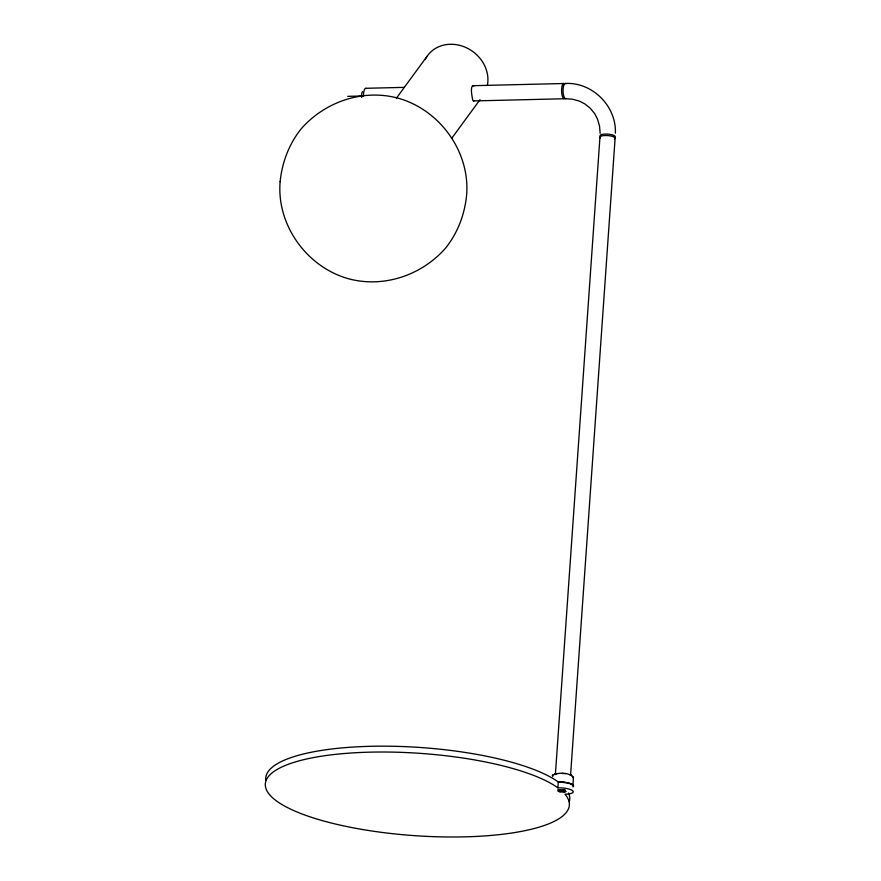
<?xml version="1.0" encoding="UTF-8"?>
<svg xmlns="http://www.w3.org/2000/svg" width="881" height="881" viewBox="0 0 881 881"><rect width="100%" height="100%" fill="white"/><g stroke="black" fill="none" stroke-linecap="round" stroke-linejoin="round"><path stroke-width="1.32" d="M555.371 774.63L599.939 137.293M557.904 787.845A152.391 41.242 4 0 0 301.632 760.193A152.391 41.242 4 0 0 382.31 832.457A152.391 41.242 4 0 0 564.985 794.199A11.431 3.095 4 0 0 572.683 790.753A11.431 3.095 4 0 0 557.904 787.845L558.312 781.998A152.391 41.242 4 0 0 386.054 746.174A152.391 41.242 4 0 0 265.765 779.993M570.558 775.39L615.125 138.02M572.903 785.841L573.443 776.833M552.761 776.624L552.552 775.038M552.255 775.467C557.343 772.13 570.403 772.119 573.19 777.714M396.307 98.309L427.065 56.307M451.667 138.372L480.002 99.696M558.301 791.303L560.591 790.675L557.739 789.872M559.699 791.733A3.81 1.035 4 0 0 565.635 791.336A3.81 1.035 4 0 0 560.206 789.982A3.81 1.035 4 0 0 559.699 791.733L562.012 791.083L564.853 791.887M554.788 773.992L555.713 773.782M556.219 773.705L557.31 773.562M365.802 88.298L404.324 87.362M473.108 85.699L563.895 83.508M347.775 96.348L361.761 96.007M473.339 100.941L564.137 98.749M558.95 782.196L565.128 782.559M565.338 83.475C592.318 81.944 616.568 106.216 615.367 133.141M565.58 98.705L572.639 99.234L579.456 101.117L584.929 103.958L590.314 108.297L594.697 113.649L597.549 119.188L599.52 126.038L600.148 133.273M562.023 773.452L563.355 773.529M564.016 773.584L565.327 773.727M568.829 783.308L567.067 782.89A10.671 2.885 4 0 1 569.864 783.627M559.831 789.828L565.437 790.136L563.157 790.764L565.998 791.567M569.743 774.63L570.712 774.939M571.141 775.104L571.912 775.456M474.022 85.898L473.515 85.721A7.422 2.94 74.1 0 0 471.555 88.397L471.478 89.366A7.676 2.753 81.5 0 0 471.687 93.937L472.359 98.276A7.676 2.059 -84.5 0 0 473.24 100.731L473.493 100.908A7.422 1.608 -77.8 0 0 473.758 100.908M571.538 784.343L570.337 783.804A10.671 2.885 4 0 1 571.857 784.531M572.375 784.916L572.826 785.5A10.671 2.885 4 0 0 572.132 784.718M425.16 59.567A34.183 29.998 36.2 0 1 464.54 46.946A34.183 29.998 36.2 0 1 487.49 84.785M558.29 782.218A10.671 2.885 4 0 1 566.439 782.769M363.512 96.161A7.621 2.412 88.6 0 1 366.43 88.596M565.976 83.772A7.621 2.445 89.5 0 0 564.115 84.422L563.675 85.6A7.621 2.412 88.6 0 0 563.433 94.774A7.621 2.412 88.6 0 0 566.197 98.485M600.413 136.39A7.621 2.103 3.1 0 1 601.976 134.408L603.485 134.176A7.621 2.059 4 0 1 612.713 134.969A7.621 2.059 4 0 1 614.42 137.557M614.321 139.011A7.621 2.059 4 0 0 612.614 136.434A7.621 2.059 4 0 0 603.386 135.641L601.877 135.872A7.621 2.103 3.1 0 0 600.313 137.854M564.754 98.529A7.621 2.412 88.6 0 1 561.979 94.807A7.621 2.412 88.6 0 1 562.221 85.633L562.673 84.455A7.621 2.445 89.5 0 1 564.523 83.805M558.312 781.998A11.431 3.095 4 0 1 570.293 783.484A11.431 3.095 4 0 1 572.98 786.909M568.476 792.988A152.391 41.242 4 0 1 569.324 801.71M361.684 97.362A4.57 1.443 88.6 0 1 362.498 91.624M280.125 181.684C276.425 225.173 307.051 267.461 349.03 278.892C384.226 288.153 422.153 275.048 445.83 247.814C457.845 232.584 464.65 214.479 466.6 195.274C470.311 151.785 439.674 109.497 397.705 98.055C362.487 88.728 324.582 101.932 300.906 129.133C288.88 144.374 282.085 162.478 280.125 181.684"/></g></svg>
